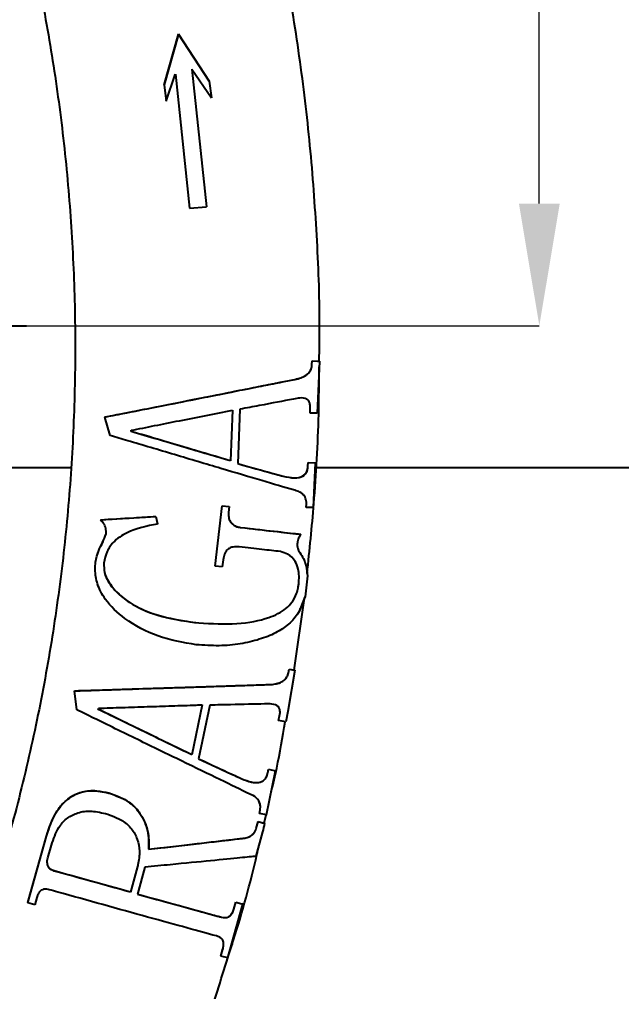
# Model space of a CAD drawing. Header units: millimetres. Extents: x 2160 to 4596, y 811 to 2534.
# Drawn here: x 3466.3 to 3515.5, y 1273.9 to 1353.4 of the extents above; entities that cross this region are included whole.
import ezdxf

# ---------------------------------------------------------------- set-up
doc = ezdxf.new("R2010")
doc.units = ezdxf.units.MM
doc.layers.add('AM_5', color=3, linetype='Continuous', lineweight=25)
doc.styles.add('SLDTEXTSTYLE1', font='txt.shx', dxfattribs={"width": 0.7, "bigfont": 'gbcbig.shx'})
doc.styles.get("Standard").update_dxf_attribs({"font": 'arial.ttf'})
doc.styles.add('TH_GBDIM', font='simplex.shx', dxfattribs={"width": 0.707, "bigfont": 'hzfs.shx'})
doc.dimstyles.new('ISO-25$2', dxfattribs={"dimtxt": 2.5, "dimasz": 2.5, "dimexe": 1.25, "dimexo": 0.625, "dimtad": 1, "dimtxsty": 'Standard', "dimcen": 2.5, "dimdle": 5, "dimadec": 0, "dimazin": 0, "dimtfac": 1, "dimtmove": 0, "dimatfit": 3, "dimfxl": 0, "dimarcsym": 0})
doc.dimstyles.new('SLDDIMSTYLE12$0', dxfattribs={"dimtxt": 12, "dimasz": 10, "dimexe": 0, "dimexo": 0.0625, "dimgap": 0.875, "dimtad": 1, "dimdec": 1, "dimlfac": 1.8, "dimrnd": 1e-09, "dimzin": 12, "dimdsep": 46, "dimtxsty": 'SLDTEXTSTYLE1', "dimcen": 0.09, "dimdle": 8.16, "dimclrd": 3, "dimclre": 3, "dimadec": 0, "dimazin": 3, "dimtfac": 1, "dimtdec": 1, "dimtofl": 0, "dimtmove": 0, "dimatfit": 3, "dimfxl": 0, "dimfrac": 2, "dimtolj": 1, "dimlwd": 5, "dimlwe": 5, "dimarcsym": 0})

# ---------------------------------------------------------------- blocks, each defined once
blk = doc.blocks.new('*D62')
at = {"color": 1, "linetype": 'Continuous', "transparency": 16777216}
for p, q in [((3380.738, 1388.286), (3424.244, 1431.554)), ((3431.468, 1328.348), (3466.827, 1328.348))]:
    blk.add_line(p, q, dxfattribs=at)
at = {"color": 1, "linetype": 'Continuous', "lineweight": -2, "transparency": 16777216}
blk.add_arc((3320.468, 1328.348), 136.359, 5.25414, 39.58824, dxfattribs=at)
at = {"color": 1, "linetype": 'ByBlock', "transparency": 16777216}
for points in [[(3424.009, 1413.845), (3427.095, 1416.644), (3417.153, 1424.502)], [(3458.335, 1340.93), (3454.173, 1340.739), (3456.827, 1328.348)]]:
    blk.add_solid(points, dxfattribs=at)
at = {"layer": 'Defpoints', "color": 0, "linetype": 'ByBlock', "transparency": 16777216}
for p in [(3378.965, 1386.523), (3452.213, 1363.519), (3341.468, 1328.348), (3428.968, 1328.348), (3261.972, 1270.172)]:
    blk.add_point(p, dxfattribs=at)
at = {"color": 1, "linetype": 'ByBlock', "lineweight": -3, "transparency": 16777216, "insert": (3456.866, 1387.969), "char_height": 15, "attachment_point": 5, "rotation": 293.61062, "style": 'TH_GBDIM'}
blk.add_mtext('45°', dxfattribs=at)
blk = doc.blocks.new('*D71')
at = {"layer": 'AM_5', "color": 3, "linetype": 'Continuous', "lineweight": 5, "transparency": 16777216}
for p, q in [((3605.968, 1351.135), (3605.968, 1172.762)), ((3453.468, 1172.762), (3595.968, 1172.762))]:
    blk.add_line(p, q, dxfattribs=at)
at = {"layer": 'AM_5', "color": 3, "lineweight": 5, "transparency": 16777216}
blk.add_line((3443.468, 1294.437), (3443.468, 1172.762), dxfattribs=at)
at = {"layer": 'AM_5', "color": 3, "transparency": 16777216}
for points in [[(3453.468, 1174.429), (3453.468, 1171.095), (3443.468, 1172.762)], [(3595.968, 1174.429), (3595.968, 1171.095), (3605.968, 1172.762)]]:
    blk.add_solid(points, dxfattribs=at)
at = {"layer": 'Defpoints', "color": 0, "transparency": 16777216}
for p in [(3605.968, 1351.198), (3443.468, 1294.5), (3605.968, 1172.762)]:
    blk.add_point(p, dxfattribs=at)
at = {"layer": 'AM_5', "color": 0, "transparency": 16777216, "insert": (3533.491, 1179.637), "char_height": 12, "attachment_point": 5, "rotation": 360, "style": 'SLDTEXTSTYLE1'}
blk.add_mtext('\\A1;165', dxfattribs=at)
blk = doc.blocks.new('*D72')
at = {"layer": 'AM_5', "color": 3, "linetype": 'Continuous', "lineweight": 5, "transparency": 16777216}
for p, q in [((3366.517, 1569.956), (3508.765, 1569.956)), ((3508.765, 1338.344), (3508.765, 1559.956))]:
    blk.add_line(p, q, dxfattribs=at)
at = {"layer": 'AM_5', "color": 3, "lineweight": 5, "transparency": 16777216}
blk.add_line((3320.772, 1328.344), (3508.765, 1328.344), dxfattribs=at)
at = {"layer": 'AM_5', "color": 3, "transparency": 16777216}
for points in [[(3507.098, 1559.956), (3510.432, 1559.956), (3508.765, 1569.956)], [(3507.098, 1338.344), (3510.432, 1338.344), (3508.765, 1328.344)]]:
    blk.add_solid(points, dxfattribs=at)
at = {"layer": 'Defpoints', "color": 0, "transparency": 16777216}
for p in [(3366.455, 1569.956), (3508.765, 1569.956), (3320.709, 1328.344)]:
    blk.add_point(p, dxfattribs=at)
at = {"layer": 'AM_5', "color": 0, "transparency": 16777216, "insert": (3501.89, 1502.674), "char_height": 12, "attachment_point": 5, "rotation": 90, "style": 'SLDTEXTSTYLE1'}
blk.add_mtext('\\A1;245', dxfattribs=at)

msp = doc.modelspace()

# ---------------------------------------------------------------- linework, layer by layer
at = {"color": 7, "linetype": 'Continuous', "lineweight": 25}
for p, q in [((3478.082, 1348.068), (3479.269, 1352.211)), ((3479.269, 1352.208), (3478.082, 1348.064)), ((3479.269, 1352.208), (3479.269, 1352.211)), ((3479.269, 1352.211), (3481.772, 1348.369)), ((3481.772, 1348.366), (3479.269, 1352.208)), ((3478.258, 1346.732), (3478.984, 1348.912)), ((3478.984, 1348.912), (3479.007, 1348.919)), ((3479.007, 1348.919), (3480.168, 1337.975)), ((3480.359, 1349.336), (3481.56, 1338.079)), ((3480.359, 1349.332), (3481.56, 1338.075)), ((3480.359, 1349.332), (3481.949, 1347.006)), ((3481.772, 1348.369), (3481.772, 1348.366)), ((3481.772, 1348.369), (3481.949, 1347.009)), ((3481.772, 1348.366), (3481.949, 1347.006)), ((3478.082, 1348.064), (3478.082, 1348.068)), ((3478.082, 1348.064), (3478.258, 1346.732)), ((3481.949, 1347.006), (3481.949, 1347.009)), ((3480.168, 1337.975), (3481.56, 1338.075)), ((3481.56, 1338.075), (3481.56, 1338.079)), ((3490.177, 1325.169), (3490.188, 1325.469)), ((3490.177, 1325.167), (3490.188, 1325.467)), ((3490.177, 1325.169), (3490.177, 1325.167)), ((3490.188, 1325.469), (3490.633, 1325.453)), ((3490.188, 1325.469), (3490.188, 1325.467)), ((3490.188, 1325.467), (3490.783, 1325.446)), ((3490.783, 1325.446), (3490.613, 1321.186)), ((3490.633, 1325.453), (3490.783, 1325.447)), ((3490.783, 1325.446), (3490.783, 1325.447)), ((3489.041, 1324.02), (3489.041, 1324.018)), ((3483.681, 1321.45), (3483.515, 1317.294)), ((3483.681, 1321.447), (3483.515, 1317.291)), ((3484.284, 1321.522), (3484.103, 1317.066)), ((3490.017, 1321.209), (3490.035, 1321.605)), ((3490.017, 1321.207), (3490.035, 1321.603)), ((3490.017, 1321.209), (3490.017, 1321.207)), ((3490.613, 1321.186), (3490.017, 1321.207)), ((3473.25, 1320.885), (3473.25, 1320.878)), ((3473.684, 1319.372), (3473.25, 1320.878)), ((3475.382, 1319.697), (3475.389, 1319.793)), ((3483.515, 1317.291), (3483.515, 1317.294)), ((3489.843, 1316.853), (3489.858, 1317.153)), ((3489.843, 1316.851), (3489.858, 1317.151)), ((3489.858, 1317.153), (3490.374, 1317.134)), ((3489.858, 1317.153), (3489.858, 1317.151)), ((3489.858, 1317.151), (3490.453, 1317.129)), ((3490.305, 1313.467), (3490.453, 1317.129)), ((3490.374, 1317.134), (3490.453, 1317.131)), ((3490.453, 1317.129), (3490.453, 1317.131)), ((3455.468, 1316.742), (3470.464, 1316.742)), ((3489.843, 1316.853), (3489.843, 1316.851)), ((3490.542, 1316.742), (3596.572, 1316.742)), ((3487.827, 1316.035), (3487.827, 1316.032)), ((3482.254, 1308.685), (3482.824, 1313.626)), ((3482.254, 1308.682), (3482.824, 1313.623)), ((3482.824, 1313.626), (3482.824, 1313.623)), ((3482.824, 1313.626), (3483.417, 1313.556)), ((3482.824, 1313.623), (3483.417, 1313.553)), ((3483.417, 1313.553), (3483.358, 1313.059)), ((3483.417, 1313.556), (3483.417, 1313.553)), ((3489.709, 1313.49), (3489.72, 1313.786)), ((3489.709, 1313.488), (3489.72, 1313.784)), ((3489.709, 1313.49), (3489.709, 1313.488)), ((3490.305, 1313.467), (3489.709, 1313.488)), ((3490.305, 1313.467), (3490.305, 1313.467)), ((3472.876, 1312.478), (3472.876, 1312.471)), ((3477.414, 1312.747), (3477.414, 1312.743)), ((3477.414, 1312.747), (3477.545, 1312.132)), ((3477.414, 1312.743), (3477.545, 1312.128)), ((3477.545, 1312.132), (3477.545, 1312.128)), ((3484.32, 1311.851), (3484.32, 1311.848)), ((3489.261, 1311.291), (3489.261, 1311.289)), ((3482.913, 1309.206), (3482.846, 1308.612)), ((3489.19, 1309.798), (3489.19, 1309.796)), ((3472.478, 1309.019), (3472.478, 1309.012)), ((3482.254, 1308.685), (3482.254, 1308.682)), ((3482.846, 1308.612), (3482.254, 1308.682)), ((3489.693, 1308.694), (3489.806, 1307.877)), ((3472.463, 1308.143), (3472.463, 1308.135)), ((3489.806, 1307.877), (3489.609, 1306.171)), ((3489.09, 1307.208), (3489.09, 1307.206)), ((3488.733, 1300.167), (3489.56, 1306.055)), ((3489.303, 1305.326), (3489.609, 1306.171)), ((3489.303, 1305.326), (3489.154, 1305.101)), ((3480.915, 1304.034), (3480.915, 1304.03)), ((3488.774, 1300.158), (3488.212, 1296.798)), ((3488.259, 1299.958), (3488.317, 1300.25)), ((3488.259, 1299.956), (3488.317, 1300.249)), ((3488.259, 1299.958), (3488.259, 1299.956)), ((3488.317, 1300.25), (3488.578, 1300.199)), ((3488.317, 1300.25), (3488.317, 1300.249)), ((3488.317, 1300.249), (3488.774, 1300.158)), ((3488.578, 1300.199), (3488.774, 1300.158)), ((3486.944, 1299.006), (3486.944, 1299.004)), ((3470.769, 1298.485), (3470.769, 1298.478)), ((3470.957, 1296.916), (3470.769, 1298.478)), ((3481.209, 1297.337), (3480.363, 1293.242)), ((3481.209, 1297.334), (3480.363, 1293.239)), ((3481.816, 1297.311), (3480.907, 1292.923)), ((3472.695, 1296.96), (3472.713, 1297.058)), ((3487.449, 1296.057), (3487.53, 1296.447)), ((3487.449, 1296.055), (3487.53, 1296.445)), ((3487.53, 1296.447), (3487.53, 1296.445)), ((3488.212, 1296.798), (3488.034, 1295.939)), ((3487.449, 1296.057), (3487.449, 1296.055)), ((3488.034, 1295.939), (3487.449, 1296.055)), ((3480.363, 1293.239), (3480.363, 1293.242)), ((3486.462, 1288.333), (3487.206, 1291.941)), ((3486.562, 1291.766), (3486.621, 1292.059)), ((3486.562, 1291.764), (3486.621, 1292.057)), ((3486.562, 1291.766), (3486.562, 1291.764)), ((3486.621, 1292.059), (3487.077, 1291.968)), ((3486.621, 1292.059), (3486.621, 1292.057)), ((3486.621, 1292.057), (3487.206, 1291.941)), ((3487.077, 1291.968), (3487.206, 1291.942)), ((3487.206, 1291.941), (3487.206, 1291.942)), ((3484.429, 1291.285), (3484.429, 1291.283)), ((3473.558, 1290.123), (3473.558, 1290.119)), ((3485.913, 1289.237), (3485.824, 1289.491)), ((3485.877, 1288.451), (3485.936, 1288.744)), ((3485.877, 1288.449), (3485.936, 1288.742)), ((3485.877, 1288.451), (3485.877, 1288.449)), ((3485.936, 1288.744), (3485.936, 1288.742)), ((3485.615, 1287.208), (3485.775, 1287.783)), ((3485.615, 1287.206), (3485.775, 1287.781)), ((3485.775, 1287.783), (3486.13, 1287.687)), ((3485.775, 1287.783), (3485.775, 1287.781)), ((3485.775, 1287.781), (3486.325, 1287.633)), ((3486.462, 1288.333), (3485.877, 1288.449)), ((3486.325, 1287.633), (3486.13, 1287.687)), ((3486.264, 1287.65), (3486.422, 1288.342)), ((3485.608, 1284.947), (3486.162, 1286.946)), ((3485.615, 1287.208), (3485.615, 1287.206)), ((3466.949, 1281.142), (3468.46, 1286.594)), ((3466.95, 1281.149), (3468.46, 1286.601)), ((3468.46, 1286.601), (3468.46, 1286.594)), ((3476.824, 1286.477), (3476.824, 1286.48)), ((3484.681, 1286.435), (3484.681, 1286.433)), ((3468.58, 1284.807), (3468.876, 1285.861)), ((3476.813, 1285.515), (3476.813, 1285.512)), ((3469.109, 1283.737), (3469.109, 1283.743)), ((3475.908, 1284.116), (3475.326, 1282.014)), ((3475.908, 1284.113), (3475.326, 1282.011)), ((3476.505, 1284.05), (3475.898, 1281.851)), ((3475.908, 1284.113), (3475.908, 1284.116)), ((3467.682, 1281.557), (3467.521, 1280.982)), ((3475.326, 1282.014), (3475.326, 1282.011)), ((3466.95, 1281.149), (3466.949, 1281.142)), ((3467.521, 1280.982), (3466.949, 1281.142)), ((3483.301, 1276.625), (3484.52, 1281.025)), ((3483.784, 1280.608), (3483.945, 1281.183)), ((3483.784, 1280.606), (3483.945, 1281.181)), ((3483.784, 1280.608), (3483.784, 1280.606)), ((3483.945, 1281.183), (3484.43, 1281.052)), ((3483.945, 1281.183), (3483.945, 1281.181)), ((3483.945, 1281.181), (3484.52, 1281.025)), ((3484.52, 1281.027), (3484.43, 1281.052)), ((3484.52, 1281.025), (3484.52, 1281.027)), ((3482.783, 1279.957), (3482.783, 1279.956)), ((3482.725, 1276.783), (3482.886, 1277.358)), ((3482.725, 1276.781), (3482.886, 1277.356)), ((3482.886, 1277.358), (3482.886, 1277.356)), ((3482.725, 1276.783), (3482.725, 1276.781)), ((3483.301, 1276.625), (3482.725, 1276.781))]:
    msp.add_line(p, q, dxfattribs=at)
msp.add_arc((3319.818, 1326.688), 171.026, 346.5631, 346.79964, dxfattribs=at)
for points, knots in [([(3320.9, 1496.939), (3318.34, 1496.915), (3314.76, 1496.88), (3309.49, 1496.601), (3305.026, 1496.266), (3299.71, 1495.7), (3294.141, 1494.927), (3288.327, 1493.917), (3282.356, 1492.661), (3276.28, 1491.15), (3270.142, 1489.379), (3263.977, 1487.345), (3257.813, 1485.046), (3251.677, 1482.48), (3245.589, 1479.65), (3239.569, 1476.556), (3233.636, 1473.202), (3227.807, 1469.589), (3222.097, 1465.724), (3216.522, 1461.61), (3211.095, 1457.253), (3205.829, 1452.658), (3200.738, 1447.834), (3195.833, 1442.786), (3191.126, 1437.523), (3186.628, 1432.053), (3182.35, 1426.385), (3178.301, 1420.528), (3174.491, 1414.491), (3170.93, 1408.285), (3167.625, 1401.921), (3164.584, 1395.408), (3161.815, 1388.759), (3159.324, 1381.984), (3157.119, 1375.097), (3155.204, 1368.108), (3153.586, 1361.03), (3152.268, 1353.877), (3151.255, 1346.66), (3150.55, 1339.392), (3150.158, 1332.088), (3150.079, 1324.76), (3150.316, 1317.422), (3150.87, 1310.088), (3151.742, 1302.77), (3152.932, 1295.483), (3154.44, 1288.24), (3156.265, 1281.056), (3158.406, 1273.943), (3160.86, 1266.915), (3163.625, 1259.987), (3166.697, 1253.171), (3170.074, 1246.48), (3173.752, 1239.928), (3177.726, 1233.528), (3181.991, 1227.293), (3186.542, 1221.235), (3191.374, 1215.366), (3196.481, 1209.7), (3201.857, 1204.247), (3207.304, 1199.2), (3212.778, 1194.547), (3218.236, 1190.278), (3223.861, 1186.236), (3229.642, 1182.427), (3235.57, 1178.859), (3241.632, 1175.537), (3247.818, 1172.467), (3254.114, 1169.653), (3260.508, 1167.101), (3266.983, 1164.815), (3273.521, 1162.799), (3280.096, 1161.057), (3286.669, 1159.592), (3293.163, 1158.41), (3299.452, 1157.513), (3304.976, 1156.93), (3309.859, 1156.562), (3314.683, 1156.322), (3320.657, 1156.205), (3326.174, 1156.316), (3331.443, 1156.587), (3335.908, 1156.925), (3341.224, 1157.49), (3346.793, 1158.263), (3352.606, 1159.273), (3358.577, 1160.529), (3364.653, 1162.04), (3370.791, 1163.811), (3376.957, 1165.845), (3383.12, 1168.144), (3389.257, 1170.709), (3395.345, 1173.54), (3401.365, 1176.634), (3407.297, 1179.988), (3413.126, 1183.6), (3418.836, 1187.466), (3424.412, 1191.58), (3429.839, 1195.937), (3435.105, 1200.532), (3440.196, 1205.356), (3445.101, 1210.404), (3449.808, 1215.667), (3454.306, 1221.137), (3458.584, 1226.805), (3462.632, 1232.662), (3466.442, 1238.699), (3470.004, 1244.905), (3473.309, 1251.269), (3476.351, 1257.781), (3479.113, 1264.433), (3481.45, 1270.715), (3482.729, 1274.82), (3483.292, 1276.628)], [0, 0, 0, 0, 0.0102074, 0.014274, 0.021037, 0.0280561, 0.0355867, 0.0434511, 0.0515783, 0.0599113, 0.0684099, 0.0770439, 0.085791, 0.0946336, 0.1035582, 0.112554, 0.1216124, 0.1307262, 0.1398897, 0.1490979, 0.1583469, 0.1676331, 0.1769537, 0.1863062, 0.1956884, 0.2050985, 0.2145348, 0.2239961, 0.233481, 0.2429885, 0.2525178, 0.262068, 0.2716385, 0.2812287, 0.2908382, 0.3004664, 0.3101132, 0.3197782, 0.3294613, 0.3391624, 0.3488814, 0.3586183, 0.3683733, 0.3781464, 0.387938, 0.3977483, 0.4075776, 0.4174265, 0.4272956, 0.4371854, 0.4470968, 0.4570307, 0.4669882, 0.4769704, 0.486979, 0.4970156, 0.5070822, 0.5171812, 0.5273154, 0.5374882, 0.5477037, 0.5569145, 0.5661226, 0.5753266, 0.5845258, 0.5937191, 0.6029052, 0.6120821, 0.6212471, 0.6303962, 0.6395236, 0.6486197, 0.6576679, 0.6666375, 0.6754633, 0.6839789, 0.6919633, 0.6976055, 0.7035012, 0.7112199, 0.7214273, 0.7254939, 0.7322569, 0.739276, 0.7468066, 0.754671, 0.7627982, 0.7711312, 0.7796298, 0.7882638, 0.7970109, 0.8058535, 0.8147781, 0.8237739, 0.8328323, 0.8419461, 0.8511096, 0.8603178, 0.8695668, 0.878853, 0.8881736, 0.8975261, 0.9069083, 0.9163184, 0.9257547, 0.935216, 0.9447009, 0.9542084, 0.9637377, 0.9732879, 0.9828584, 0.9924486, 1, 1, 1, 1]), ([(3490.77, 1325.447), (3490.786, 1326.44), (3490.842, 1329.878), (3490.606, 1335.768), (3490.067, 1343.102), (3489.191, 1350.42), (3488.001, 1357.707), (3486.493, 1364.949), (3484.668, 1372.134), (3482.528, 1379.247), (3480.074, 1386.274), (3477.309, 1393.203), (3474.236, 1400.019), (3470.859, 1406.71), (3467.182, 1413.262), (3463.208, 1419.662), (3458.943, 1425.897), (3454.392, 1431.955), (3449.56, 1437.824), (3444.453, 1443.49), (3439.076, 1448.943), (3433.629, 1453.99), (3428.156, 1458.642), (3422.698, 1462.912), (3417.073, 1466.954), (3411.291, 1470.763), (3405.364, 1474.331), (3399.301, 1477.653), (3393.116, 1480.723), (3386.819, 1483.536), (3380.425, 1486.088), (3373.95, 1488.375), (3367.413, 1490.391), (3360.838, 1492.133), (3354.265, 1493.598), (3347.771, 1494.78), (3341.481, 1495.677), (3335.958, 1496.261), (3331.075, 1496.626), (3326.251, 1496.874), (3322.836, 1496.916), (3320.9, 1496.939)], [0, 0, 0, 0, 0.0110977, 0.0384563, 0.065866, 0.0933273, 0.120841, 0.1484084, 0.1760305, 0.2037091, 0.231446, 0.2592434, 0.2871039, 0.3150305, 0.3430267, 0.3710966, 0.3992451, 0.4274777, 0.4558012, 0.4842235, 0.512754, 0.5414043, 0.5672369, 0.5930617, 0.6188752, 0.6446752, 0.6704587, 0.6962218, 0.7219592, 0.7476632, 0.7733229, 0.7989215, 0.8244321, 0.8498086, 0.8749648, 0.8997175, 0.9236002, 0.9459932, 0.9618174, 0.9783523, 1, 1, 1, 1]), ([(3429.051, 1430.532), (3430.012, 1429.531), (3432.502, 1426.939), (3436.283, 1422.526), (3440.415, 1417.323), (3444.315, 1411.918), (3447.985, 1406.331), (3451.411, 1400.57), (3454.585, 1394.646), (3457.499, 1388.571), (3460.144, 1382.356), (3462.512, 1376.014), (3464.596, 1369.557), (3466.391, 1362.998), (3467.891, 1356.349), (3469.09, 1349.625), (3469.984, 1342.84), (3470.57, 1336.006), (3470.843, 1329.138), (3470.802, 1322.251), (3470.445, 1315.358), (3469.77, 1308.474), (3468.776, 1301.614), (3467.465, 1294.792), (3465.836, 1288.023), (3463.89, 1281.321), (3461.63, 1274.701), (3459.058, 1268.178), (3456.177, 1261.765), (3452.991, 1255.477), (3449.503, 1249.329), (3445.718, 1243.333), (3441.642, 1237.504), (3437.279, 1231.855), (3432.635, 1226.399), (3427.716, 1221.15), (3422.707, 1216.294), (3417.652, 1211.822), (3412.593, 1207.724), (3407.367, 1203.847), (3401.973, 1200.217), (3397.497, 1197.419), (3394.772, 1195.923), (3393.946, 1195.469)], [0, 0, 0, 0, 0.015178, 0.039329, 0.06356, 0.087866, 0.112243, 0.136687, 0.161195, 0.185765, 0.210395, 0.235082, 0.259825, 0.284624, 0.309477, 0.334382, 0.359341, 0.384352, 0.409415, 0.434531, 0.459699, 0.484921, 0.510196, 0.535528, 0.560915, 0.586361, 0.611867, 0.637436, 0.66307, 0.688773, 0.714548, 0.740401, 0.766336, 0.79236, 0.818482, 0.844709, 0.871054, 0.894803, 0.918543, 0.942272, 0.965987, 0.989686, 1, 1, 1, 1]), ([(3489.041, 1324.02), (3489.19, 1324.069), (3489.481, 1324.166), (3489.84, 1324.386), (3490.055, 1324.666), (3490.161, 1324.965), (3490.172, 1325.102), (3490.177, 1325.169)], [0, 0, 0, 0, 0.293371, 0.572585, 0.854576, 0.929363, 1, 1, 1, 1]), ([(3489.041, 1324.018), (3489.187, 1324.066), (3489.474, 1324.161), (3489.813, 1324.368), (3490.029, 1324.622), (3490.129, 1324.865), (3490.167, 1325.021), (3490.174, 1325.119), (3490.177, 1325.167)], [0, 0, 0, 0, 0.29148, 0.57507, 0.807928, 0.896775, 0.949081, 1, 1, 1, 1]), ([(3489.777, 1308.087), (3489.975, 1309.989), (3490.425, 1314.315), (3490.741, 1319.961), (3490.759, 1323.699), (3490.765, 1324.999)], [0, 0, 0, 0, 0.338448, 0.769886, 1, 1, 1, 1]), ([(3473.25, 1320.885), (3474.103, 1321.052), (3475.807, 1321.387), (3479.149, 1322.048), (3482.633, 1322.739), (3485.926, 1323.395), (3487.992, 1323.809), (3488.858, 1323.983), (3489.041, 1324.02)], [0, 0, 0, 0, 0.188197, 0.37627, 0.567169, 0.759065, 0.948883, 1, 1, 1, 1]), ([(3473.25, 1320.878), (3473.837, 1320.994), (3475.011, 1321.225), (3477.574, 1321.732), (3480.284, 1322.269), (3482.891, 1322.788), (3484.754, 1323.159), (3486.446, 1323.497), (3487.914, 1323.791), (3488.676, 1323.944), (3489.041, 1324.018)], [0, 0, 0, 0, 0.112188, 0.224385, 0.447913, 0.560664, 0.673407, 0.785115, 0.89681, 1, 1, 1, 1]), ([(3488.677, 1322.348), (3487.804, 1322.183), (3486.522, 1321.941), (3484.826, 1321.623), (3484.284, 1321.522)], [0, 0, 0, 0, 0.680919, 1, 1, 1, 1]), ([(3490.035, 1321.603), (3490.035, 1321.687), (3490.035, 1321.838), (3489.99, 1322.048), (3489.903, 1322.234), (3489.653, 1322.436), (3489.249, 1322.458), (3488.848, 1322.381), (3488.677, 1322.348)], [0, 0, 0, 0, 0.07721, 0.138362, 0.224354, 0.347586, 0.722164, 1, 1, 1, 1]), ([(3475.389, 1319.793), (3476.024, 1319.919), (3477.313, 1320.175), (3479.387, 1320.589), (3481.556, 1321.022), (3482.965, 1321.304), (3483.681, 1321.447)], [0, 0, 0, 0, 0.234281, 0.475357, 0.733075, 1, 1, 1, 1]), ([(3483.515, 1317.294), (3482.395, 1317.625), (3480.157, 1318.286), (3477.327, 1319.125), (3475.856, 1319.562), (3475.382, 1319.703)], [0, 0, 0, 0, 0.404163, 0.808277, 1, 1, 1, 1]), ([(3483.515, 1317.291), (3482.903, 1317.472), (3481.663, 1317.838), (3479.64, 1318.436), (3477.503, 1319.068), (3476.098, 1319.485), (3475.382, 1319.697)], [0, 0, 0, 0, 0.23296, 0.472722, 0.731705, 1, 1, 1, 1]), ([(3488.675, 1314.911), (3487.868, 1315.149), (3486.255, 1315.625), (3482.764, 1316.663), (3479.563, 1317.616), (3476.986, 1318.384), (3475.211, 1318.915), (3474.154, 1319.231), (3473.684, 1319.372)], [0, 0, 0, 0, 0.223616, 0.447069, 0.674605, 0.79085, 0.907091, 1, 1, 1, 1]), ([(3484.103, 1317.069), (3485.113, 1316.788), (3486.483, 1316.407), (3487.547, 1316.112), (3487.827, 1316.035)], [0, 0, 0, 0, 0.73729, 1, 1, 1, 1]), ([(3484.103, 1317.066), (3485.216, 1316.757), (3486.58, 1316.378), (3487.632, 1316.086), (3487.827, 1316.032)], [0, 0, 0, 0, 0.815386, 1, 1, 1, 1]), ([(3487.827, 1316.035), (3488.138, 1315.974), (3488.763, 1315.852), (3489.32, 1315.95), (3489.626, 1316.197), (3489.741, 1316.364), (3489.812, 1316.579), (3489.832, 1316.74), (3489.841, 1316.831), (3489.843, 1316.853)], [0, 0, 0, 0, 0.352704, 0.706931, 0.794737, 0.883199, 0.933397, 0.983603, 1, 1, 1, 1]), ([(3487.827, 1316.032), (3488.127, 1315.973), (3488.73, 1315.853), (3489.284, 1315.94), (3489.6, 1316.168), (3489.724, 1316.33), (3489.804, 1316.54), (3489.83, 1316.714), (3489.84, 1316.818), (3489.843, 1316.851)], [0, 0, 0, 0, 0.346276, 0.693905, 0.784054, 0.874801, 0.925202, 0.975897, 1, 1, 1, 1]), ([(3489.72, 1313.784), (3489.718, 1313.867), (3489.713, 1314.033), (3489.626, 1314.32), (3489.436, 1314.599), (3489.107, 1314.802), (3488.82, 1314.874), (3488.675, 1314.911)], [0, 0, 0, 0, 0.088857, 0.178743, 0.417554, 0.704897, 1, 1, 1, 1]), ([(3472.876, 1312.478), (3473.737, 1312.529), (3475.093, 1312.608), (3476.794, 1312.71), (3477.414, 1312.747)], [0, 0, 0, 0, 0.635161, 1, 1, 1, 1]), ([(3472.876, 1312.471), (3474.074, 1312.542), (3475.536, 1312.63), (3477.126, 1312.726), (3477.414, 1312.743)], [0, 0, 0, 0, 0.819128, 1, 1, 1, 1]), ([(3473.343, 1311.313), (3473.345, 1311.466), (3473.349, 1311.773), (3473.165, 1312.188), (3472.97, 1312.378), (3472.876, 1312.471)], [0, 0, 0, 0, 0.337365, 0.67752, 1, 1, 1, 1]), ([(3483.358, 1313.062), (3483.354, 1312.899), (3483.347, 1312.623), (3483.518, 1312.274), (3483.748, 1312.039), (3484.03, 1311.898), (3484.227, 1311.866), (3484.32, 1311.851)], [0, 0, 0, 0, 0.267101, 0.452006, 0.636956, 0.828357, 1, 1, 1, 1]), ([(3483.358, 1313.059), (3483.354, 1312.896), (3483.347, 1312.619), (3483.516, 1312.274), (3483.742, 1312.041), (3484.023, 1311.897), (3484.223, 1311.864), (3484.32, 1311.848)], [0, 0, 0, 0, 0.26261, 0.443971, 0.625229, 0.817543, 1, 1, 1, 1]), ([(3477.545, 1312.128), (3476.685, 1311.953), (3475.352, 1311.684), (3474.001, 1310.787), (3473.361, 1309.878), (3473.235, 1309.255), (3473.17, 1308.931)], [0, 0, 0, 0, 0.441952, 0.684199, 0.835853, 1, 1, 1, 1]), ([(3484.32, 1311.851), (3485.289, 1311.74), (3487.227, 1311.519), (3488.659, 1311.358), (3489.193, 1311.299), (3489.261, 1311.291)], [0, 0, 0, 0, 0.4664447, 0.9328937, 1, 1, 1, 1]), ([(3484.32, 1311.848), (3485.403, 1311.725), (3487.485, 1311.488), (3488.685, 1311.354), (3489.261, 1311.289)], [0, 0, 0, 0, 0.520417, 1, 1, 1, 1]), ([(3472.478, 1309.019), (3472.55, 1309.342), (3472.679, 1309.92), (3473.076, 1310.611), (3473.254, 1311.084), (3473.343, 1311.32)], [0, 0, 0, 0, 0.3885005, 0.6944446, 1, 1, 1, 1]), ([(3472.478, 1309.012), (3472.549, 1309.334), (3472.675, 1309.903), (3473.08, 1310.613), (3473.255, 1311.08), (3473.343, 1311.313)], [0, 0, 0, 0, 0.394484, 0.697426, 1, 1, 1, 1]), ([(3489.261, 1311.289), (3489.214, 1311.216), (3489.137, 1311.093), (3489.035, 1310.889), (3488.997, 1310.722), (3488.984, 1310.634), (3488.982, 1310.619)], [0, 0, 0, 0, 0.41784, 0.693834, 0.949665, 1, 1, 1, 1]), ([(3484.235, 1310.257), (3484.055, 1310.267), (3483.776, 1310.283), (3483.4, 1310.147), (3483.161, 1309.937), (3482.985, 1309.612), (3482.94, 1309.36), (3482.913, 1309.206)], [0, 0, 0, 0, 0.2973662, 0.4608776, 0.6257098, 0.7719581, 1, 1, 1, 1]), ([(3487.594, 1309.873), (3487.113, 1309.927), (3486.132, 1310.039), (3484.875, 1310.183), (3484.235, 1310.257)], [0, 0, 0, 0, 0.490594, 1, 1, 1, 1]), ([(3488.982, 1310.619), (3488.976, 1310.532), (3488.963, 1310.358), (3489.001, 1310.129), (3489.081, 1309.934), (3489.149, 1309.848), (3489.19, 1309.796)], [0, 0, 0, 0, 0.227622, 0.457985, 0.670614, 1, 1, 1, 1]), ([(3488.978, 1310.33), (3488.986, 1310.261), (3489.002, 1310.118), (3489.083, 1309.935), (3489.15, 1309.85), (3489.19, 1309.798)], [0, 0, 0, 0, 0.266914, 0.554772, 1, 1, 1, 1]), ([(3489.09, 1307.206), (3489.108, 1307.431), (3489.144, 1307.882), (3489.047, 1308.543), (3488.774, 1309.203), (3488.28, 1309.665), (3487.797, 1309.811), (3487.594, 1309.873)], [0, 0, 0, 0, 0.140036, 0.28161, 0.481654, 0.781436, 1, 1, 1, 1]), ([(3489.19, 1309.796), (3489.288, 1309.631), (3489.485, 1309.301), (3489.719, 1308.72), (3489.774, 1308.19), (3489.806, 1307.877)], [0, 0, 0, 0, 0.291087, 0.582222, 1, 1, 1, 1]), ([(3480.709, 1302.252), (3479.652, 1302.432), (3477.588, 1302.783), (3474.997, 1304.19), (3473.37, 1305.695), (3472.608, 1307.124), (3472.419, 1308.204), (3472.463, 1308.811), (3472.478, 1309.012)], [0, 0, 0, 0, 0.271147, 0.529894, 0.726695, 0.846967, 0.949306, 1, 1, 1, 1]), ([(3473.17, 1308.931), (3473.169, 1308.665), (3473.167, 1308.132), (3473.595, 1307.21), (3474.555, 1306.138), (3476.378, 1304.973), (3478.7, 1304.33), (3480.27, 1304.118), (3480.915, 1304.03)], [0, 0, 0, 0, 0.077882, 0.155889, 0.303048, 0.519911, 0.802703, 1, 1, 1, 1]), ([(3473.202, 1308.254), (3473.202, 1308.248), (3473.213, 1308.008), (3473.522, 1307.389), (3474.345, 1306.308), (3475.973, 1305.18), (3478.35, 1304.4), (3480.033, 1304.16), (3480.915, 1304.034)], [0, 0, 0, 0, 0.00184, 0.074749, 0.2227, 0.476818, 0.725837, 1, 1, 1, 1]), ([(3480.915, 1304.03), (3481.985, 1303.978), (3484.134, 1303.871), (3486.502, 1304.342), (3487.855, 1304.991), (3488.547, 1305.695), (3488.879, 1306.27), (3489.034, 1306.844), (3489.075, 1307.108), (3489.09, 1307.206)], [0, 0, 0, 0, 0.279466, 0.561234, 0.760369, 0.846596, 0.933772, 0.975461, 1, 1, 1, 1]), ([(3489.609, 1306.171), (3489.448, 1305.72), (3489.135, 1304.843), (3488.312, 1303.916), (3487.247, 1303.186), (3485.906, 1302.671), (3484.352, 1302.292), (3482.604, 1302.123), (3481.341, 1302.209), (3480.709, 1302.252)], [0, 0, 0, 0, 0.153019, 0.297411, 0.441696, 0.5827, 0.723648, 0.861813, 1, 1, 1, 1]), ([(3486.944, 1299.006), (3487.099, 1299.03), (3487.408, 1299.079), (3487.8, 1299.238), (3488.055, 1299.48), (3488.206, 1299.754), (3488.242, 1299.893), (3488.259, 1299.958)], [0, 0, 0, 0, 0.284377, 0.568981, 0.855817, 0.932972, 1, 1, 1, 1]), ([(3486.944, 1299.004), (3487.096, 1299.027), (3487.398, 1299.074), (3487.79, 1299.231), (3488.052, 1299.473), (3488.208, 1299.756), (3488.243, 1299.893), (3488.259, 1299.956)], [0, 0, 0, 0, 0.284966, 0.570176, 0.857975, 0.934783, 1, 1, 1, 1]), ([(3470.769, 1298.485), (3471.635, 1298.511), (3473.365, 1298.563), (3476.756, 1298.67), (3480.287, 1298.783), (3483.62, 1298.892), (3485.794, 1298.965), (3486.706, 1298.997), (3486.944, 1299.006)], [0, 0, 0, 0, 0.185407, 0.370709, 0.558398, 0.746927, 0.933689, 1, 1, 1, 1]), ([(3470.769, 1298.478), (3471.364, 1298.496), (3472.552, 1298.533), (3475.147, 1298.615), (3477.891, 1298.702), (3480.529, 1298.788), (3482.415, 1298.85), (3484.129, 1298.907), (3485.702, 1298.96), (3486.519, 1298.989), (3486.944, 1299.004)], [0, 0, 0, 0, 0.110145, 0.220298, 0.439764, 0.55038, 0.660988, 0.770725, 0.880451, 1, 1, 1, 1]), ([(3472.713, 1297.058), (3473.355, 1297.078), (3474.658, 1297.12), (3476.692, 1297.185), (3478.734, 1297.252), (3480.232, 1297.301), (3481.041, 1297.328), (3481.209, 1297.334)], [0, 0, 0, 0, 0.231076, 0.468855, 0.699928, 0.937733, 1, 1, 1, 1]), ([(3486.307, 1297.404), (3485.443, 1297.385), (3484.146, 1297.358), (3482.399, 1297.323), (3481.816, 1297.311)], [0, 0, 0, 0, 0.666054, 1, 1, 1, 1]), ([(3487.53, 1296.445), (3487.543, 1296.53), (3487.567, 1296.675), (3487.561, 1296.878), (3487.514, 1297.061), (3487.332, 1297.307), (3486.943, 1297.42), (3486.514, 1297.409), (3486.307, 1297.404)], [0, 0, 0, 0, 0.075592, 0.129544, 0.200348, 0.316647, 0.669362, 1, 1, 1, 1]), ([(3485.087, 1290.033), (3484.33, 1290.4), (3482.815, 1291.135), (3479.532, 1292.732), (3476.519, 1294.2), (3474.087, 1295.387), (3472.405, 1296.208), (3471.403, 1296.697), (3470.957, 1296.916)], [0, 0, 0, 0, 0.22299, 0.445793, 0.67328, 0.789814, 0.906343, 1, 1, 1, 1]), ([(3480.363, 1293.242), (3479.305, 1293.754), (3477.189, 1294.78), (3474.522, 1296.076), (3473.136, 1296.751), (3472.695, 1296.965)], [0, 0, 0, 0, 0.405367, 0.810677, 1, 1, 1, 1]), ([(3480.363, 1293.239), (3479.785, 1293.519), (3478.612, 1294.087), (3476.703, 1295.013), (3474.691, 1295.989), (3473.368, 1296.633), (3472.695, 1296.96)], [0, 0, 0, 0, 0.233574, 0.473975, 0.732396, 1, 1, 1, 1]), ([(3487.53, 1296.447), (3487.544, 1296.532), (3487.566, 1296.656), (3487.561, 1296.761), (3487.559, 1296.794)], [0, 0, 0, 0, 0.690619, 1, 1, 1, 1]), ([(3486.848, 1290.206), (3487.003, 1290.858), (3487.452, 1292.758), (3487.779, 1294.683), (3487.993, 1295.948)], [0, 0, 0, 0, 0.3432923, 1, 1, 1, 1]), ([(3480.907, 1292.926), (3481.861, 1292.481), (3483.157, 1291.877), (3484.163, 1291.409), (3484.429, 1291.285)], [0, 0, 0, 0, 0.735159, 1, 1, 1, 1]), ([(3480.907, 1292.923), (3481.957, 1292.434), (3483.249, 1291.832), (3484.243, 1291.369), (3484.429, 1291.283)], [0, 0, 0, 0, 0.812741, 1, 1, 1, 1]), ([(3484.429, 1291.285), (3484.707, 1291.18), (3485.277, 1290.963), (3485.833, 1290.956), (3486.2, 1291.116), (3486.369, 1291.275), (3486.487, 1291.497), (3486.532, 1291.647), (3486.555, 1291.737), (3486.562, 1291.766)], [0, 0, 0, 0, 0.3236853, 0.6637718, 0.7634797, 0.8887856, 0.9334707, 0.9783158, 1, 1, 1, 1]), ([(3484.429, 1291.283), (3484.697, 1291.18), (3485.242, 1290.971), (3485.79, 1290.957), (3486.165, 1291.089), (3486.351, 1291.248), (3486.49, 1291.496), (3486.537, 1291.663), (3486.559, 1291.752), (3486.562, 1291.764)], [0, 0, 0, 0, 0.318199, 0.646552, 0.750025, 0.881074, 0.935853, 0.990844, 1, 1, 1, 1]), ([(3468.46, 1286.601), (3468.709, 1287.323), (3469.118, 1288.507), (3470.211, 1289.723), (3471.343, 1290.284), (3472.504, 1290.364), (3473.233, 1290.197), (3473.558, 1290.123)], [0, 0, 0, 0, 0.300141, 0.492311, 0.685142, 0.859667, 1, 1, 1, 1]), ([(3468.46, 1286.594), (3468.684, 1287.262), (3469.055, 1288.363), (3470.027, 1289.544), (3471.034, 1290.167), (3472.24, 1290.395), (3473.085, 1290.218), (3473.558, 1290.119)], [0, 0, 0, 0, 0.290424, 0.479157, 0.638088, 0.797264, 1, 1, 1, 1]), ([(3473.558, 1290.123), (3474.141, 1289.922), (3475.092, 1289.593), (3476.186, 1288.483), (3476.758, 1287.203), (3476.879, 1286.135), (3476.82, 1285.584), (3476.813, 1285.515)], [0, 0, 0, 0, 0.301139, 0.49147, 0.732468, 0.966396, 1, 1, 1, 1]), ([(3473.558, 1290.119), (3474.161, 1289.908), (3475.153, 1289.561), (3476.236, 1288.399), (3476.831, 1287.057), (3476.819, 1286.022), (3476.813, 1285.512)], [0, 0, 0, 0, 0.305007, 0.501545, 0.75409, 1, 1, 1, 1]), ([(3485.936, 1288.742), (3485.948, 1288.815), (3485.971, 1288.963), (3485.941, 1289.238), (3485.791, 1289.623), (3485.478, 1289.868), (3485.182, 1289.993), (3485.087, 1290.033)], [0, 0, 0, 0, 0.0779, 0.15663, 0.369443, 0.796924, 1, 1, 1, 1]), ([(3468.876, 1285.861), (3469.042, 1286.356), (3469.311, 1287.158), (3470.065, 1288.047), (3470.943, 1288.531), (3472.062, 1288.711), (3472.865, 1288.536), (3473.297, 1288.441)], [0, 0, 0, 0, 0.2599336, 0.4215944, 0.584063, 0.7764561, 1, 1, 1, 1]), ([(3473.297, 1288.441), (3473.785, 1288.275), (3474.582, 1288.002), (3475.478, 1287.22), (3475.926, 1286.341), (3476.124, 1285.32), (3476.023, 1284.567), (3475.919, 1284.156), (3475.908, 1284.113)], [0, 0, 0, 0, 0.268504, 0.437907, 0.608248, 0.777874, 0.976771, 1, 1, 1, 1]), ([(3484.681, 1286.435), (3484.811, 1286.466), (3485.072, 1286.529), (3485.344, 1286.704), (3485.529, 1286.974), (3485.589, 1287.136), (3485.615, 1287.208)], [0, 0, 0, 0, 0.370194, 0.743324, 0.886188, 1, 1, 1, 1]), ([(3484.681, 1286.433), (3484.809, 1286.464), (3485.067, 1286.526), (3485.343, 1286.699), (3485.53, 1286.975), (3485.589, 1287.135), (3485.615, 1287.206)], [0, 0, 0, 0, 0.371278, 0.745722, 0.887413, 1, 1, 1, 1]), ([(3476.813, 1285.515), (3478.035, 1285.657), (3479.861, 1285.869), (3481.987, 1286.117), (3483.496, 1286.295), (3484.269, 1286.386), (3484.681, 1286.435)], [0, 0, 0, 0, 0.386332, 0.577552, 0.774855, 1, 1, 1, 1]), ([(3476.813, 1285.512), (3477.483, 1285.59), (3478.843, 1285.748), (3480.727, 1285.967), (3482.438, 1286.168), (3483.763, 1286.324), (3484.416, 1286.402), (3484.681, 1286.433)], [0, 0, 0, 0, 0.209792, 0.425449, 0.635328, 0.851928, 1, 1, 1, 1]), ([(3483.361, 1276.844), (3483.497, 1277.264), (3484.373, 1279.981), (3485.192, 1282.945), (3485.775, 1285.51), (3485.822, 1285.72)], [0, 0, 0, 0, 0.143479, 0.92988, 1, 1, 1, 1]), ([(3469.109, 1283.737), (3468.982, 1283.784), (3468.785, 1283.855), (3468.61, 1284.086), (3468.538, 1284.319), (3468.523, 1284.567), (3468.563, 1284.733), (3468.58, 1284.807)], [0, 0, 0, 0, 0.3057608, 0.4723517, 0.637981, 0.8377325, 1, 1, 1, 1]), ([(3485.608, 1284.947), (3485.249, 1284.91), (3484.53, 1284.836), (3481.975, 1284.583), (3479.164, 1284.308), (3477.211, 1284.119), (3476.505, 1284.05)], [0, 0, 0, 0, 0.276462, 0.55256, 0.838275, 1, 1, 1, 1]), ([(3469.109, 1283.743), (3468.996, 1283.783), (3468.812, 1283.848), (3468.629, 1284.059), (3468.555, 1284.23), (3468.55, 1284.336), (3468.549, 1284.354)], [0, 0, 0, 0, 0.417244, 0.682388, 0.947946, 1, 1, 1, 1]), ([(3475.326, 1282.014), (3474.228, 1282.319), (3472.014, 1282.933), (3470.083, 1283.472), (3469.109, 1283.743)], [0, 0, 0, 0, 0.495677, 1, 1, 1, 1]), ([(3475.326, 1282.011), (3474.07, 1282.359), (3471.947, 1282.948), (3469.933, 1283.508), (3469.109, 1283.737)], [0, 0, 0, 0, 0.5912379, 1, 1, 1, 1]), ([(3468.684, 1282.207), (3468.563, 1282.233), (3468.379, 1282.271), (3468.125, 1282.223), (3467.944, 1282.105), (3467.782, 1281.877), (3467.72, 1281.68), (3467.682, 1281.557)], [0, 0, 0, 0, 0.274221, 0.421835, 0.57105, 0.73361, 1, 1, 1, 1]), ([(3482.357, 1278.426), (3481.618, 1278.629), (3480.139, 1279.034), (3476.801, 1279.956), (3473.095, 1280.982), (3470.317, 1281.753), (3468.918, 1282.142), (3468.684, 1282.207)], [0, 0, 0, 0, 0.238012, 0.476024, 0.714063, 0.952135, 1, 1, 1, 1]), ([(3475.898, 1281.854), (3476.953, 1281.563), (3479.064, 1280.979), (3481.394, 1280.338), (3482.399, 1280.063), (3482.783, 1279.957)], [0, 0, 0, 0, 0.381756, 0.763513, 1, 1, 1, 1]), ([(3475.898, 1281.851), (3477.078, 1281.525), (3479.439, 1280.873), (3481.635, 1280.269), (3482.546, 1280.02), (3482.783, 1279.956)], [0, 0, 0, 0, 0.425234, 0.850469, 1, 1, 1, 1]), ([(3482.783, 1279.957), (3482.978, 1279.926), (3483.243, 1279.884), (3483.53, 1280.122), (3483.655, 1280.285), (3483.731, 1280.446), (3483.767, 1280.555), (3483.784, 1280.608)], [0, 0, 0, 0, 0.542613, 0.738238, 0.839316, 0.923163, 1, 1, 1, 1]), ([(3482.783, 1279.956), (3482.974, 1279.924), (3483.235, 1279.881), (3483.525, 1280.115), (3483.653, 1280.28), (3483.731, 1280.441), (3483.767, 1280.553), (3483.784, 1280.606)], [0, 0, 0, 0, 0.540356, 0.736254, 0.837868, 0.922112, 1, 1, 1, 1]), ([(3482.886, 1277.356), (3482.906, 1277.441), (3482.947, 1277.61), (3482.954, 1277.837), (3482.907, 1278.066), (3482.731, 1278.288), (3482.504, 1278.372), (3482.357, 1278.426)], [0, 0, 0, 0, 0.114725, 0.230666, 0.346548, 0.575618, 1, 1, 1, 1]), ([(3482.886, 1277.358), (3482.907, 1277.444), (3482.949, 1277.613), (3482.945, 1277.751), (3482.944, 1277.82)], [0, 0, 0, 0, 0.503204, 1, 1, 1, 1])]:
    msp.add_open_spline(points, degree=3, knots=knots, dxfattribs=at)

# ---------------------------------------------------------------- dimensions: what is measured, and where the dimension line sits
at = {"color": 0, "linetype": 'ByBlock', "lineweight": -3}
dim = msp.add_angular_dim_2l(base=(3452.213, 1363.519), line1=((3428.968, 1328.348), (3341.468, 1328.348)), line2=((3261.972, 1270.172), (3378.965, 1386.523)), dimstyle='ISO-25$2', override={"dimscale": 5, "dimtxt": 3, "dimasz": 2.5, "dimexe": 2, "dimexo": 0.5, "dimgap": 1, "dimtih": 0, "dimtoh": 0, "dimdec": 1, "dimtxsty": 'TH_GBDIM', "dimcen": 2, "dimclrd": 1, "dimclre": 1, "dimclrt": 1, "dimtdec": 1, "dimatfit": 0, "dimlwe": 65535}, dxfattribs=at)
dim.commit()
dim.dimension.update_dxf_attribs({"geometry": '*D62', "text_midpoint": (3445.412, 1382.962), "dimtype": 162})
at = {"layer": 'AM_5'}
for base, p1, p2, angle, text, picture, middle in [((3508.765, 1569.956), (3320.709, 1328.344), (3366.455, 1569.956), 270, '245', '*D72', (3508.765, 1502.674)), ((3605.968, 1172.762), (3443.468, 1294.5), (3605.968, 1351.198), 180, '165', '*D71', (3533.491, 1172.762))]:
    dim = msp.add_linear_dim(base=base, p1=p1, p2=p2, angle=angle, text=text, dimstyle='SLDDIMSTYLE12$0', override={"dimlfac": 1}, dxfattribs=at)
    dim.commit()
    dim.dimension.update_dxf_attribs({"geometry": picture, "text_midpoint": middle, "dimtype": 160})

doc.saveas('drawing.dxf')
